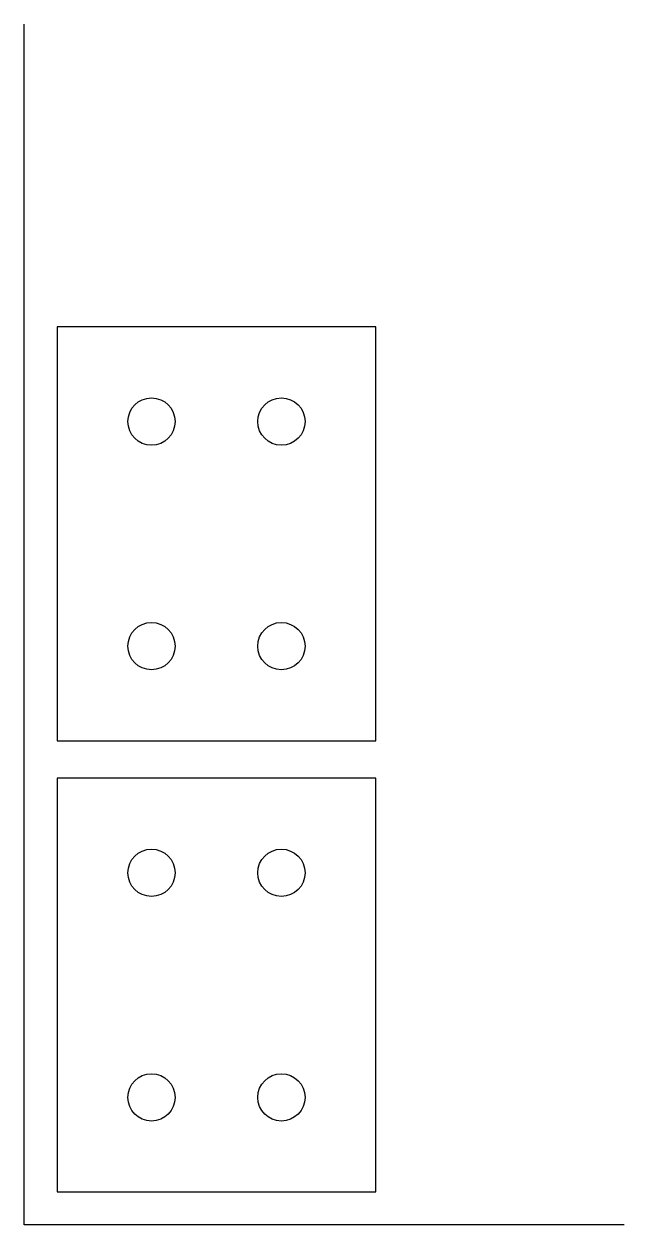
# Model space of a CAD drawing. Header units: inches. Extents: x 0 to 4, y -15 to -7.
import ezdxf

# ---------------------------------------------------------------- set-up
doc = ezdxf.new("R2010")
doc.units = ezdxf.units.IN
doc.layers.get('0').update_dxf_attribs({"linetype": 'CONTINUOUS'})

msp = doc.modelspace()

# ---------------------------------------------------------------- linework, layer by layer
for p, q in [((0, -15), (0, -7)), ((4, -15), (0, -15))]:
    msp.add_line(p, q)
for points in [[(0.22, -10.5784), (0.22, -11.7741), (2.346, -11.7741), (2.346, -10.5784), (2.346, -10.3961), (2.346, -9.0182), (0.22, -9.0182), (0.22, -10.3961)], [(2.346, -13.2198), (2.346, -12.0241), (0.22, -12.0241), (0.22, -13.2198), (0.22, -13.402), (0.22, -14.78), (2.346, -14.78), (2.346, -13.402)]]:
    msp.add_lwpolyline(points, close=True)
for centre in [(0.8499, -9.6481), (1.7161, -9.6481), (0.8499, -11.1442), (1.7161, -11.1442), (0.8499, -12.654), (1.7161, -12.654), (0.8499, -14.1501), (1.7161, -14.1501)]:
    msp.add_circle(centre, 0.1575)

doc.saveas('drawing.dxf')
